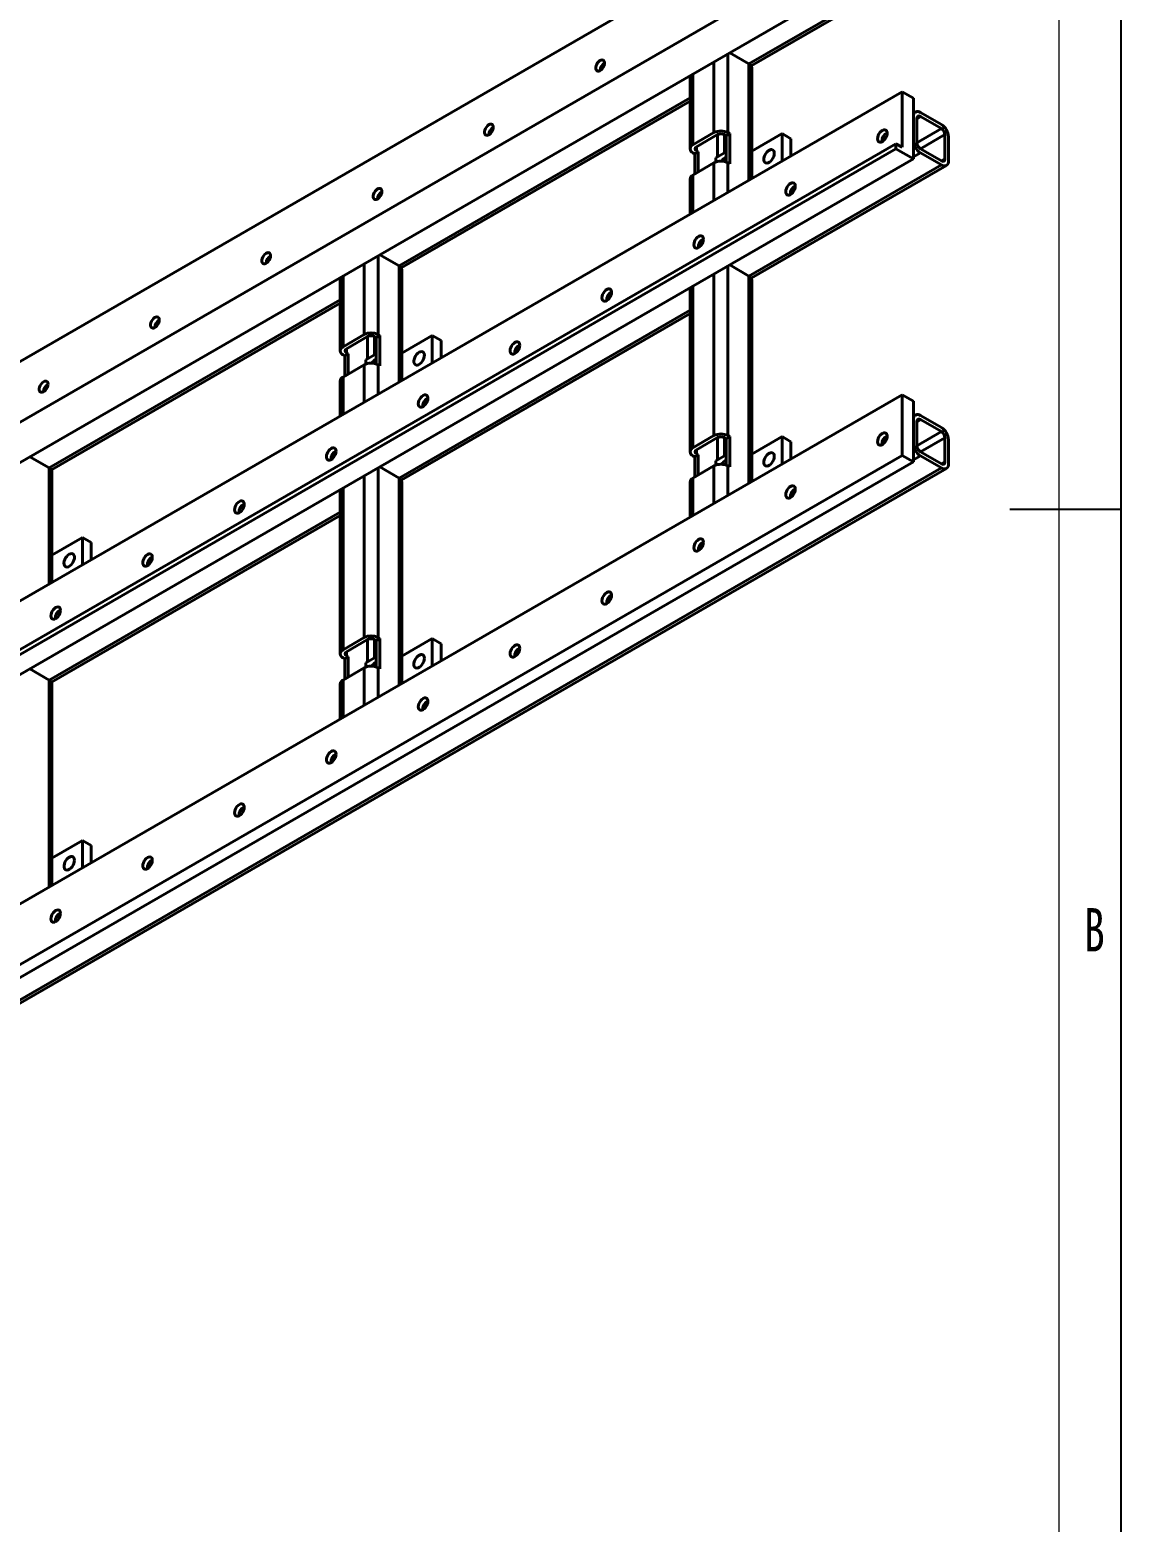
# Model space of a CAD drawing. Header units: millimetres. Extents: x 0 to 420, y 0 to 297.
# Drawn here: x 331.8 to 420, y 66.6 to 187.3 of the extents above; entities that cross this region are included whole.
import ezdxf

# ---------------------------------------------------------------- set-up
doc = ezdxf.new("R2010")
doc.units = ezdxf.units.MM
for name, color, linetype in [('10', 7, 'Continuous'), ('5', 7, 'Continuous'), ('9', 7, 'Continuous')]:
    doc.layers.add(name, color=color, linetype=linetype)
doc.styles.add('SLDTEXTSTYLE0', font='TXT', dxfattribs={"width": 0.7})

msp = doc.modelspace()

# ---------------------------------------------------------------- linework, layer by layer
at = {"color": 7, "linetype": 'Continuous', "lineweight": 40}
for p, q in [((256.132, 117.236), (400.382, 200.51)), ((256.132, 112.337), (400.382, 195.611)), ((258.96, 110.704), (403.21, 193.978)), ((390.1, 184.343), (405.873, 193.449)), ((390.1, 184.343), (405.873, 193.449)), ((388.361, 185.406), (389.916, 184.508)), ((385.157, 183.556), (385.157, 177.649)), ((390.151, 175.252), (390.151, 184.181)), ((402.291, 182.26), (258.041, 98.987)), ((402.291, 182.26), (402.291, 177.77)), ((403.21, 181.73), (402.291, 182.26)), ((361.816, 168.015), (385.157, 181.489)), ((361.816, 168.015), (385.157, 181.489)), ((403.21, 176.831), (403.21, 181.73)), ((403.376, 180.626), (403.21, 180.531)), ((403.376, 180.626), (403.21, 180.531)), ((403.21, 180.26), (403.21, 178.3)), ((403.493, 180.097), (403.493, 178.137)), ((405.473, 179.607), (403.776, 180.587)), ((405.473, 179.28), (403.776, 180.26)), ((387.088, 178.955), (385.391, 177.975)), ((385.674, 177.812), (387.371, 178.792)), ((387.936, 178.792), (388.078, 178.71)), ((388.361, 178.873), (388.078, 178.71)), ((388.078, 176.57), (388.078, 178.71)), ((388.361, 178.873), (388.219, 178.955)), ((388.361, 176.424), (388.361, 178.873)), ((390.151, 177.458), (392.603, 178.873)), ((392.603, 178.873), (392.603, 176.668)), ((393.31, 178.465), (392.603, 178.873)), ((405.756, 176.831), (405.756, 178.791)), ((406.038, 176.668), (406.038, 178.627)), ((401.796, 178.055), (257.546, 94.782)), ((401.796, 177.647), (257.546, 94.373)), ((385.815, 177.404), (385.532, 177.241)), ((385.815, 177.404), (385.674, 177.486)), ((385.815, 177.404), (385.815, 175.771)), ((388.078, 177.404), (387.229, 176.914)), ((393.31, 178.465), (393.31, 177.076)), ((401.796, 178.055), (401.796, 177.647)), ((402.291, 177.77), (401.796, 178.055)), ((401.796, 177.647), (403.21, 176.831)), ((403.776, 177.647), (405.473, 176.667)), ((403.21, 176.831), (258.96, 93.557)), ((385.532, 177.241), (385.391, 177.322)), ((385.391, 175.526), (387.088, 176.505)), ((385.532, 177.241), (385.532, 175.607)), ((387.229, 176.914), (387.229, 176.57)), ((388.361, 176.424), (388.219, 176.505)), ((390.1, 167.196), (405.873, 176.301)), ((390.1, 167.196), (405.873, 176.301)), ((403.776, 177.321), (405.473, 176.341)), ((385.157, 175.199), (385.157, 172.369)), ((360.077, 169.078), (361.632, 168.18)), ((361.866, 158.924), (361.866, 167.853)), ((388.361, 168.258), (389.916, 167.36)), ((356.872, 167.228), (356.872, 161.321)), ((390.151, 150.756), (390.151, 167.034)), ((385.157, 166.409), (385.157, 153.153)), ((333.531, 151.687), (356.872, 165.161)), ((333.531, 151.687), (356.872, 165.161)), ((361.816, 150.868), (385.157, 164.342)), ((361.816, 150.868), (385.157, 164.342)), ((358.804, 162.627), (357.107, 161.647)), ((357.389, 161.484), (359.086, 162.464)), ((359.652, 162.464), (359.794, 162.382)), ((360.076, 162.545), (359.794, 162.382)), ((359.794, 160.242), (359.794, 162.382)), ((360.076, 162.545), (359.935, 162.627)), ((360.076, 160.096), (360.076, 162.545)), ((361.866, 161.129), (364.319, 162.545)), ((364.319, 162.545), (364.319, 160.34)), ((365.026, 162.137), (364.319, 162.545)), ((365.026, 162.137), (365.026, 160.748)), ((357.248, 160.912), (357.107, 160.994)), ((357.531, 161.076), (357.248, 160.912)), ((357.248, 160.912), (357.248, 159.279)), ((357.531, 161.076), (357.389, 161.157)), ((357.531, 161.076), (357.531, 159.443)), ((359.794, 161.076), (358.945, 160.586)), ((358.945, 160.586), (358.945, 160.242)), ((357.107, 159.198), (358.804, 160.177)), ((360.076, 160.096), (359.935, 160.177)), ((356.872, 158.871), (356.872, 156.041)), ((402.291, 157.764), (258.041, 74.491)), ((402.291, 152.865), (402.291, 157.764)), ((403.21, 157.234), (402.291, 157.764)), ((403.21, 152.334), (403.21, 157.234)), ((403.376, 156.13), (403.21, 156.034)), ((403.21, 155.764), (403.21, 153.804)), ((405.473, 155.111), (403.776, 156.09)), ((405.473, 154.784), (403.776, 155.764)), ((387.088, 154.459), (385.391, 153.479)), ((388.361, 154.377), (388.219, 154.459)), ((403.493, 155.601), (403.493, 153.641)), ((385.674, 153.316), (387.371, 154.296)), ((387.936, 154.296), (388.078, 154.214)), ((388.361, 154.377), (388.078, 154.214)), ((388.078, 152.074), (388.078, 154.214)), ((388.361, 151.928), (388.361, 154.377)), ((390.151, 152.961), (392.603, 154.377)), ((392.603, 154.377), (392.603, 152.172)), ((393.31, 153.969), (392.603, 154.377)), ((393.31, 153.969), (393.31, 152.58)), ((405.756, 152.335), (405.756, 154.294)), ((406.038, 152.171), (406.038, 154.131)), ((402.291, 152.865), (258.041, 69.591)), ((403.21, 152.334), (258.96, 69.061)), ((331.792, 152.749), (333.348, 151.851)), ((385.532, 152.744), (385.391, 152.826)), ((385.391, 151.03), (387.088, 152.009)), ((385.815, 152.908), (385.532, 152.744)), ((385.532, 152.744), (385.532, 151.111)), ((385.815, 152.908), (385.674, 152.989)), ((385.815, 152.908), (385.815, 151.274)), ((388.078, 152.908), (387.229, 152.418)), ((387.229, 152.418), (387.229, 152.074)), ((388.361, 151.928), (388.219, 152.009)), ((402.291, 152.865), (403.21, 152.334)), ((403.776, 153.151), (405.473, 152.171)), ((403.776, 152.824), (405.473, 151.845)), ((405.473, 151.845), (261.223, 68.571)), ((261.623, 68.531), (405.873, 151.805)), ((333.582, 142.596), (333.582, 151.525)), ((360.077, 151.93), (361.632, 151.032)), ((356.872, 150.08), (356.872, 136.824)), ((361.866, 134.428), (361.866, 150.706)), ((385.157, 150.703), (385.157, 147.873)), ((333.531, 134.539), (356.872, 148.014)), ((333.531, 134.539), (356.872, 148.014)), ((333.582, 144.801), (336.035, 146.217)), ((336.035, 146.217), (336.035, 144.012)), ((336.742, 145.809), (336.035, 146.217)), ((336.742, 145.809), (336.742, 144.42)), ((358.804, 138.131), (357.107, 137.151)), ((357.389, 136.988), (359.086, 137.967)), ((359.652, 137.967), (359.794, 137.886)), ((360.076, 138.049), (359.794, 137.886)), ((359.794, 135.746), (359.794, 137.886)), ((360.076, 138.049), (359.935, 138.131)), ((360.076, 135.599), (360.076, 138.049)), ((361.866, 136.633), (364.319, 138.049)), ((365.026, 137.641), (364.319, 138.049)), ((364.319, 138.049), (364.319, 135.844)), ((365.026, 137.641), (365.026, 136.252)), ((357.248, 136.416), (357.107, 136.498)), ((357.531, 136.58), (357.248, 136.416)), ((357.248, 136.416), (357.248, 134.783)), ((357.531, 136.58), (357.389, 136.661)), ((357.531, 136.58), (357.531, 134.946)), ((359.794, 136.58), (358.945, 136.09)), ((331.792, 135.602), (333.348, 134.704)), ((357.107, 134.701), (358.804, 135.681)), ((358.945, 136.09), (358.945, 135.746)), ((360.076, 135.599), (359.935, 135.681)), ((333.582, 118.1), (333.582, 134.377)), ((356.872, 134.375), (356.872, 131.545)), ((333.582, 120.305), (336.035, 121.721)), ((336.742, 121.313), (336.035, 121.721)), ((336.035, 121.721), (336.035, 119.516)), ((336.742, 121.313), (336.742, 119.924))]:
    msp.add_line(p, q, dxfattribs=at)
at = {"color": 8, "linetype": 'Continuous', "lineweight": 40}
for p, q in [((405.473, 193.488), (389.916, 184.508)), ((387.088, 184.671), (387.088, 178.955)), ((388.219, 185.324), (388.219, 178.955)), ((385.391, 183.691), (385.391, 177.975)), ((389.916, 184.508), (389.916, 175.117)), ((385.157, 181.76), (361.632, 168.18)), ((403.776, 180.26), (403.493, 180.097)), ((387.371, 178.792), (387.371, 176.996)), ((387.936, 178.792), (387.936, 177.322)), ((405.473, 179.28), (403.493, 178.137)), ((405.756, 178.791), (403.775, 177.647)), ((385.674, 177.812), (385.674, 177.486)), ((387.088, 176.505), (387.088, 173.484)), ((388.219, 176.505), (388.219, 174.137)), ((405.473, 176.341), (389.916, 167.36)), ((403.776, 177.321), (403.21, 176.994)), ((405.756, 176.831), (405.473, 176.668)), ((385.391, 175.526), (385.391, 172.504)), ((359.935, 168.996), (359.935, 162.627)), ((358.804, 168.343), (358.804, 162.627)), ((361.632, 168.18), (361.632, 158.789)), ((388.219, 154.459), (388.219, 168.177)), ((357.107, 167.363), (357.107, 161.647)), ((385.391, 153.479), (385.391, 166.544)), ((387.088, 154.459), (387.088, 167.524)), ((389.916, 150.621), (389.916, 167.36)), ((356.872, 165.432), (333.348, 151.851)), ((385.157, 164.613), (361.632, 151.032)), ((359.086, 162.464), (359.086, 160.668)), ((359.652, 162.464), (359.652, 160.994)), ((357.389, 161.484), (357.389, 161.157)), ((358.804, 160.177), (358.804, 157.156)), ((359.935, 160.177), (359.935, 157.809)), ((357.107, 159.198), (357.107, 156.176)), ((403.776, 155.764), (403.493, 155.601)), ((405.473, 154.784), (403.493, 153.641)), ((385.674, 152.989), (385.674, 153.316)), ((387.371, 152.499), (387.371, 154.296)), ((387.936, 152.826), (387.936, 154.296)), ((405.756, 154.294), (403.775, 153.151)), ((387.088, 148.988), (387.088, 152.009)), ((388.219, 149.641), (388.219, 152.009)), ((403.776, 152.824), (403.21, 152.498)), ((405.756, 152.335), (405.473, 152.171)), ((333.348, 151.851), (333.348, 142.461)), ((358.804, 138.131), (358.804, 151.195)), ((359.935, 138.131), (359.935, 151.848)), ((361.632, 134.293), (361.632, 151.032)), ((385.391, 148.008), (385.391, 151.03)), ((357.107, 137.151), (357.107, 150.216)), ((356.872, 148.284), (333.348, 134.704)), ((359.086, 136.171), (359.086, 137.967)), ((359.652, 136.498), (359.652, 137.967)), ((357.389, 136.661), (357.389, 136.988)), ((358.804, 132.66), (358.804, 135.681)), ((359.935, 133.313), (359.935, 135.681)), ((333.348, 117.964), (333.348, 134.704)), ((357.107, 131.68), (357.107, 134.701))]:
    msp.add_line(p, q, dxfattribs=at)
at = {"color": 7, "linetype": 'Continuous', "lineweight": 40, "flags": 128}
for points in [[(378.243, 184.586), (378.23, 184.688), (378.191, 184.768), (378.13, 184.819), (378.052, 184.838), (377.961, 184.823), (377.865, 184.775), (377.771, 184.698), (377.685, 184.598), (377.615, 184.481), (377.565, 184.357), (377.539, 184.235), (377.539, 184.124), (377.565, 184.032), (377.615, 183.966), (377.685, 183.931), (377.771, 183.929), (377.865, 183.961), (377.961, 184.024), (378.052, 184.113), (378.13, 184.223), (378.191, 184.344), (378.23, 184.468), (378.243, 184.586)], [(369.246, 179.392), (369.233, 179.495), (369.195, 179.575), (369.134, 179.626), (369.055, 179.645), (368.965, 179.629), (368.869, 179.582), (368.774, 179.505), (368.689, 179.404), (368.618, 179.288), (368.568, 179.164), (368.542, 179.042), (368.542, 178.93), (368.568, 178.838), (368.618, 178.772), (368.689, 178.737), (368.774, 178.735), (368.869, 178.767), (368.965, 178.83), (369.055, 178.92), (369.134, 179.029), (369.195, 179.15), (369.233, 179.275), (369.246, 179.392)], [(401.089, 178.913), (401.075, 179.021), (401.037, 179.107), (400.975, 179.165), (400.894, 179.189), (400.8, 179.18), (400.7, 179.137), (400.599, 179.064), (400.505, 178.965), (400.425, 178.847), (400.363, 178.718), (400.324, 178.588), (400.311, 178.464), (400.324, 178.355), (400.363, 178.269), (400.425, 178.212), (400.505, 178.187), (400.599, 178.196), (400.7, 178.239), (400.8, 178.313), (400.894, 178.412), (400.975, 178.529), (401.037, 178.658), (401.075, 178.789), (401.089, 178.913)], [(391.967, 177.281), (391.954, 177.395), (391.914, 177.487), (391.852, 177.55), (391.77, 177.581), (391.674, 177.578), (391.569, 177.541), (391.463, 177.472), (391.362, 177.375), (391.272, 177.258), (391.199, 177.126), (391.148, 176.989), (391.122, 176.855), (391.122, 176.732), (391.148, 176.628), (391.199, 176.55), (391.272, 176.503), (391.362, 176.489), (391.463, 176.509), (391.569, 176.563), (391.674, 176.646), (391.77, 176.754), (391.852, 176.88), (391.914, 177.015), (391.954, 177.152), (391.967, 177.281)], [(360.25, 174.199), (360.237, 174.301), (360.198, 174.381), (360.137, 174.432), (360.059, 174.451), (359.968, 174.436), (359.872, 174.388), (359.778, 174.311), (359.692, 174.21), (359.622, 174.094), (359.572, 173.97), (359.546, 173.848), (359.546, 173.737), (359.572, 173.645), (359.622, 173.579), (359.692, 173.543), (359.778, 173.542), (359.872, 173.573), (359.968, 173.636), (360.059, 173.726), (360.137, 173.836), (360.198, 173.957), (360.237, 174.081), (360.25, 174.199)], [(393.664, 174.627), (393.651, 174.735), (393.612, 174.821), (393.55, 174.878), (393.47, 174.903), (393.376, 174.894), (393.275, 174.851), (393.174, 174.778), (393.081, 174.679), (393, 174.561), (392.938, 174.432), (392.899, 174.302), (392.886, 174.178), (392.899, 174.069), (392.938, 173.983), (393, 173.926), (393.081, 173.901), (393.174, 173.91), (393.275, 173.953), (393.376, 174.026), (393.47, 174.125), (393.55, 174.243), (393.612, 174.372), (393.651, 174.503), (393.664, 174.627)], [(386.239, 170.34), (386.226, 170.449), (386.187, 170.535), (386.125, 170.592), (386.045, 170.617), (385.951, 170.608), (385.85, 170.565), (385.75, 170.492), (385.656, 170.393), (385.575, 170.275), (385.514, 170.146), (385.475, 170.015), (385.462, 169.891), (385.475, 169.783), (385.514, 169.697), (385.575, 169.64), (385.656, 169.615), (385.75, 169.624), (385.85, 169.667), (385.951, 169.74), (386.045, 169.839), (386.125, 169.957), (386.187, 170.086), (386.226, 170.217), (386.239, 170.34)], [(351.253, 169.005), (351.24, 169.108), (351.202, 169.188), (351.141, 169.239), (351.062, 169.257), (350.972, 169.242), (350.875, 169.194), (350.781, 169.117), (350.696, 169.017), (350.625, 168.9), (350.575, 168.776), (350.549, 168.654), (350.549, 168.543), (350.575, 168.451), (350.625, 168.385), (350.696, 168.35), (350.781, 168.348), (350.875, 168.38), (350.972, 168.443), (351.062, 168.532), (351.141, 168.642), (351.202, 168.763), (351.24, 168.887), (351.253, 169.005)], [(378.815, 166.054), (378.802, 166.163), (378.763, 166.249), (378.701, 166.306), (378.62, 166.331), (378.527, 166.322), (378.426, 166.279), (378.325, 166.206), (378.231, 166.107), (378.151, 165.989), (378.089, 165.86), (378.05, 165.729), (378.037, 165.605), (378.05, 165.497), (378.089, 165.411), (378.151, 165.354), (378.231, 165.329), (378.325, 165.338), (378.426, 165.381), (378.527, 165.454), (378.62, 165.553), (378.701, 165.671), (378.763, 165.8), (378.802, 165.93), (378.815, 166.054)], [(342.257, 163.812), (342.244, 163.914), (342.205, 163.994), (342.144, 164.045), (342.066, 164.064), (341.975, 164.049), (341.879, 164.001), (341.785, 163.924), (341.699, 163.823), (341.629, 163.707), (341.579, 163.583), (341.553, 163.461), (341.553, 163.35), (341.579, 163.258), (341.629, 163.191), (341.699, 163.156), (341.785, 163.154), (341.879, 163.186), (341.975, 163.249), (342.066, 163.339), (342.144, 163.448), (342.205, 163.57), (342.244, 163.694), (342.257, 163.812)], [(371.39, 161.768), (371.377, 161.877), (371.338, 161.963), (371.276, 162.02), (371.196, 162.045), (371.102, 162.036), (371.001, 161.993), (370.901, 161.919), (370.807, 161.82), (370.726, 161.703), (370.664, 161.574), (370.626, 161.443), (370.612, 161.319), (370.626, 161.211), (370.664, 161.125), (370.726, 161.067), (370.807, 161.043), (370.901, 161.052), (371.001, 161.095), (371.102, 161.168), (371.196, 161.267), (371.276, 161.385), (371.338, 161.514), (371.377, 161.644), (371.39, 161.768)], [(363.258, 161.198), (363.153, 161.122), (363.054, 161.02), (362.968, 160.898), (362.9, 160.764), (362.855, 160.627), (362.835, 160.494), (362.842, 160.376), (362.875, 160.278), (362.932, 160.207), (363.009, 160.168), (363.102, 160.162), (363.205, 160.191), (363.312, 160.253), (363.415, 160.343), (363.508, 160.456), (363.585, 160.585), (363.642, 160.721), (363.675, 160.857), (363.682, 160.983), (363.662, 161.093), (363.617, 161.177), (363.549, 161.233), (363.463, 161.255), (363.364, 161.244), (363.258, 161.198)], [(333.26, 158.618), (333.247, 158.721), (333.209, 158.8), (333.148, 158.852), (333.069, 158.87), (332.979, 158.855), (332.882, 158.807), (332.788, 158.73), (332.703, 158.63), (332.632, 158.513), (332.582, 158.389), (332.556, 158.267), (332.556, 158.156), (332.582, 158.064), (332.632, 157.998), (332.703, 157.963), (332.788, 157.961), (332.882, 157.993), (332.979, 158.056), (333.069, 158.145), (333.148, 158.255), (333.209, 158.376), (333.247, 158.5), (333.26, 158.618)], [(363.966, 157.482), (363.952, 157.591), (363.913, 157.677), (363.852, 157.734), (363.771, 157.759), (363.677, 157.749), (363.577, 157.707), (363.476, 157.633), (363.382, 157.534), (363.302, 157.416), (363.24, 157.288), (363.201, 157.157), (363.188, 157.033), (363.201, 156.924), (363.24, 156.839), (363.302, 156.781), (363.382, 156.756), (363.476, 156.766), (363.577, 156.808), (363.677, 156.882), (363.771, 156.981), (363.852, 157.099), (363.913, 157.227), (363.952, 157.358), (363.966, 157.482)], [(401.089, 154.417), (401.075, 154.525), (401.037, 154.611), (400.975, 154.668), (400.894, 154.693), (400.8, 154.684), (400.7, 154.641), (400.599, 154.568), (400.505, 154.469), (400.425, 154.351), (400.363, 154.222), (400.324, 154.091), (400.311, 153.968), (400.324, 153.859), (400.363, 153.773), (400.425, 153.716), (400.505, 153.691), (400.599, 153.7), (400.7, 153.743), (400.8, 153.816), (400.894, 153.915), (400.975, 154.033), (401.037, 154.162), (401.075, 154.293), (401.089, 154.417)], [(356.541, 153.196), (356.528, 153.305), (356.489, 153.39), (356.427, 153.448), (356.346, 153.473), (356.253, 153.463), (356.152, 153.421), (356.051, 153.347), (355.958, 153.248), (355.877, 153.13), (355.815, 153.002), (355.776, 152.871), (355.763, 152.747), (355.776, 152.638), (355.815, 152.552), (355.877, 152.495), (355.958, 152.47), (356.051, 152.48), (356.152, 152.522), (356.253, 152.596), (356.346, 152.695), (356.427, 152.813), (356.489, 152.941), (356.528, 153.072), (356.541, 153.196)], [(391.967, 152.785), (391.954, 152.899), (391.914, 152.991), (391.852, 153.054), (391.77, 153.085), (391.674, 153.082), (391.569, 153.044), (391.463, 152.975), (391.362, 152.879), (391.272, 152.761), (391.199, 152.63), (391.148, 152.493), (391.122, 152.359), (391.122, 152.236), (391.148, 152.132), (391.199, 152.054), (391.272, 152.006), (391.362, 151.993), (391.463, 152.013), (391.569, 152.067), (391.674, 152.15), (391.77, 152.258), (391.852, 152.383), (391.914, 152.519), (391.954, 152.656), (391.967, 152.785)], [(393.664, 150.13), (393.651, 150.239), (393.612, 150.325), (393.55, 150.382), (393.47, 150.407), (393.376, 150.398), (393.275, 150.355), (393.174, 150.282), (393.081, 150.183), (393, 150.065), (392.938, 149.936), (392.899, 149.805), (392.886, 149.681), (392.899, 149.573), (392.938, 149.487), (393, 149.43), (393.081, 149.405), (393.174, 149.414), (393.275, 149.457), (393.376, 149.53), (393.47, 149.629), (393.55, 149.747), (393.612, 149.876), (393.651, 150.007), (393.664, 150.13)], [(349.116, 148.91), (349.103, 149.018), (349.064, 149.104), (349.002, 149.162), (348.922, 149.186), (348.828, 149.177), (348.727, 149.134), (348.627, 149.061), (348.533, 148.962), (348.452, 148.844), (348.391, 148.715), (348.352, 148.585), (348.338, 148.461), (348.352, 148.352), (348.391, 148.266), (348.452, 148.209), (348.533, 148.184), (348.627, 148.193), (348.727, 148.236), (348.828, 148.31), (348.922, 148.409), (349.002, 148.526), (349.064, 148.655), (349.103, 148.786), (349.116, 148.91)], [(386.239, 145.844), (386.226, 145.953), (386.187, 146.039), (386.125, 146.096), (386.045, 146.121), (385.951, 146.112), (385.85, 146.069), (385.75, 145.995), (385.656, 145.896), (385.575, 145.779), (385.514, 145.65), (385.475, 145.519), (385.462, 145.395), (385.475, 145.287), (385.514, 145.201), (385.575, 145.143), (385.656, 145.119), (385.75, 145.128), (385.85, 145.171), (385.951, 145.244), (386.045, 145.343), (386.125, 145.461), (386.187, 145.59), (386.226, 145.72), (386.239, 145.844)], [(334.974, 144.87), (334.869, 144.794), (334.77, 144.691), (334.684, 144.569), (334.616, 144.436), (334.571, 144.298), (334.551, 144.166), (334.557, 144.048), (334.59, 143.95), (334.647, 143.879), (334.725, 143.84), (334.818, 143.834), (334.921, 143.863), (335.027, 143.925), (335.13, 144.015), (335.224, 144.128), (335.301, 144.256), (335.358, 144.393), (335.391, 144.529), (335.398, 144.655), (335.378, 144.764), (335.332, 144.849), (335.265, 144.905), (335.179, 144.927), (335.08, 144.915), (334.974, 144.87)], [(341.692, 144.624), (341.678, 144.732), (341.64, 144.818), (341.578, 144.875), (341.497, 144.9), (341.403, 144.891), (341.303, 144.848), (341.202, 144.775), (341.108, 144.676), (341.028, 144.558), (340.966, 144.429), (340.927, 144.299), (340.914, 144.175), (340.927, 144.066), (340.966, 143.98), (341.028, 143.923), (341.108, 143.898), (341.202, 143.907), (341.303, 143.95), (341.403, 144.023), (341.497, 144.122), (341.578, 144.24), (341.64, 144.369), (341.678, 144.5), (341.692, 144.624)], [(378.815, 141.558), (378.802, 141.667), (378.763, 141.753), (378.701, 141.81), (378.62, 141.835), (378.527, 141.826), (378.426, 141.783), (378.325, 141.709), (378.231, 141.61), (378.151, 141.492), (378.089, 141.364), (378.05, 141.233), (378.037, 141.109), (378.05, 141.001), (378.089, 140.915), (378.151, 140.857), (378.231, 140.832), (378.325, 140.842), (378.426, 140.885), (378.527, 140.958), (378.62, 141.057), (378.701, 141.175), (378.763, 141.304), (378.802, 141.434), (378.815, 141.558)], [(334.267, 140.337), (334.254, 140.446), (334.215, 140.532), (334.153, 140.589), (334.073, 140.614), (333.979, 140.605), (333.878, 140.562), (333.777, 140.489), (333.684, 140.39), (333.603, 140.272), (333.541, 140.143), (333.502, 140.012), (333.489, 139.888), (333.502, 139.78), (333.541, 139.694), (333.603, 139.637), (333.684, 139.612), (333.777, 139.621), (333.878, 139.664), (333.979, 139.737), (334.073, 139.836), (334.153, 139.954), (334.215, 140.083), (334.254, 140.214), (334.267, 140.337)], [(371.39, 137.272), (371.377, 137.381), (371.338, 137.466), (371.276, 137.524), (371.196, 137.549), (371.102, 137.539), (371.001, 137.497), (370.901, 137.423), (370.807, 137.324), (370.726, 137.206), (370.664, 137.078), (370.626, 136.947), (370.612, 136.823), (370.626, 136.714), (370.664, 136.628), (370.726, 136.571), (370.807, 136.546), (370.901, 136.556), (371.001, 136.598), (371.102, 136.672), (371.196, 136.771), (371.276, 136.889), (371.338, 137.017), (371.377, 137.148), (371.39, 137.272)], [(363.683, 136.457), (363.669, 136.571), (363.63, 136.663), (363.568, 136.726), (363.486, 136.757), (363.39, 136.754), (363.285, 136.716), (363.179, 136.647), (363.078, 136.551), (362.988, 136.433), (362.915, 136.302), (362.864, 136.165), (362.838, 136.03), (362.838, 135.908), (362.864, 135.804), (362.915, 135.726), (362.988, 135.678), (363.078, 135.664), (363.179, 135.685), (363.285, 135.738), (363.39, 135.822), (363.486, 135.93), (363.568, 136.055), (363.63, 136.191), (363.669, 136.327), (363.683, 136.457)], [(363.966, 132.986), (363.952, 133.094), (363.913, 133.18), (363.852, 133.238), (363.771, 133.263), (363.677, 133.253), (363.577, 133.21), (363.476, 133.137), (363.382, 133.038), (363.302, 132.92), (363.24, 132.791), (363.201, 132.661), (363.188, 132.537), (363.201, 132.428), (363.24, 132.342), (363.302, 132.285), (363.382, 132.26), (363.476, 132.269), (363.577, 132.312), (363.677, 132.386), (363.771, 132.485), (363.852, 132.603), (363.913, 132.731), (363.952, 132.862), (363.966, 132.986)], [(356.541, 128.7), (356.528, 128.808), (356.489, 128.894), (356.427, 128.952), (356.346, 128.976), (356.253, 128.967), (356.152, 128.924), (356.051, 128.851), (355.958, 128.752), (355.877, 128.634), (355.815, 128.505), (355.776, 128.375), (355.763, 128.251), (355.776, 128.142), (355.815, 128.056), (355.877, 127.999), (355.958, 127.974), (356.051, 127.983), (356.152, 128.026), (356.253, 128.1), (356.346, 128.199), (356.427, 128.316), (356.489, 128.445), (356.528, 128.576), (356.541, 128.7)], [(349.116, 124.414), (349.103, 124.522), (349.064, 124.608), (349.002, 124.665), (348.922, 124.69), (348.828, 124.681), (348.727, 124.638), (348.627, 124.565), (348.533, 124.466), (348.452, 124.348), (348.391, 124.219), (348.352, 124.088), (348.338, 123.965), (348.352, 123.856), (348.391, 123.77), (348.452, 123.713), (348.533, 123.688), (348.627, 123.697), (348.727, 123.74), (348.828, 123.813), (348.922, 123.912), (349.002, 124.03), (349.064, 124.159), (349.103, 124.29), (349.116, 124.414)], [(335.398, 120.129), (335.385, 120.243), (335.346, 120.334), (335.283, 120.398), (335.201, 120.429), (335.105, 120.425), (335.001, 120.388), (334.895, 120.319), (334.794, 120.223), (334.704, 120.105), (334.631, 119.974), (334.58, 119.836), (334.553, 119.702), (334.553, 119.579), (334.58, 119.476), (334.631, 119.398), (334.704, 119.35), (334.794, 119.336), (334.895, 119.357), (335.001, 119.41), (335.105, 119.494), (335.201, 119.601), (335.283, 119.727), (335.346, 119.862), (335.385, 119.999), (335.398, 120.129)], [(341.692, 120.127), (341.678, 120.236), (341.64, 120.322), (341.578, 120.379), (341.497, 120.404), (341.403, 120.395), (341.303, 120.352), (341.202, 120.279), (341.108, 120.18), (341.028, 120.062), (340.966, 119.933), (340.927, 119.802), (340.914, 119.678), (340.927, 119.57), (340.966, 119.484), (341.028, 119.427), (341.108, 119.402), (341.202, 119.411), (341.303, 119.454), (341.403, 119.527), (341.497, 119.626), (341.578, 119.744), (341.64, 119.873), (341.678, 120.004), (341.692, 120.127)], [(334.267, 115.841), (334.254, 115.95), (334.215, 116.036), (334.153, 116.093), (334.073, 116.118), (333.979, 116.109), (333.878, 116.066), (333.777, 115.992), (333.684, 115.893), (333.603, 115.776), (333.541, 115.647), (333.502, 115.516), (333.489, 115.392), (333.502, 115.284), (333.541, 115.198), (333.603, 115.14), (333.684, 115.116), (333.777, 115.125), (333.878, 115.168), (333.979, 115.241), (334.073, 115.34), (334.153, 115.458), (334.215, 115.587), (334.254, 115.717), (334.267, 115.841)]]:
    msp.add_lwpolyline(points, dxfattribs=at)
at = {"color": 7, "linetype": 'Continuous', "lineweight": 40}
for centre, radius, start, end in [((378.644, 183.946), 0.755, 122.09158, 177.91374), ((389.75, 184.141), 0.402, 5.69612, 65.62327), ((403.555, 180.316), 0.349, 50.79672, 189.21403), ((403.665, 180.125), 0.175, 50.79677, 189.21398), ((369.648, 178.752), 0.755, 122.09254, 177.91278), ((387.654, 177.863), 1.23, 62.61027, 117.3898), ((387.654, 178.246), 0.615, 62.60972, 117.38985), ((401.48, 178.238), 0.815, 118.86322, 181.14328), ((404.81, 178.571), 1.229, 2.60548, 57.39452), ((405.141, 178.763), 0.615, 2.60551, 57.39449), ((385.515, 177.649), 0.349, 110.78435, 249.21544), ((385.736, 177.649), 0.175, 110.78369, 249.21761), ((404.438, 178.356), 1.229, 182.60548, 237.39452), ((404.107, 178.165), 0.615, 182.60551, 237.39449), ((387.654, 175.414), 1.23, 62.61027, 117.3898), ((388.783, 175.843), 1.351, 121.43049, 143.82539), ((405.583, 176.803), 0.175, 230.79677, 9.21398), ((405.694, 176.612), 0.349, 230.79672, 9.21403), ((385.557, 175.159), 0.402, 114.37445, 174.30557), ((360.651, 173.559), 0.755, 122.08894, 177.91638), ((394.056, 173.951), 0.815, 118.86408, 181.14109), ((386.631, 169.665), 0.815, 118.86302, 181.14281), ((351.654, 168.365), 0.755, 122.09217, 177.91325), ((361.466, 167.813), 0.402, 5.69668, 65.62547), ((389.75, 166.994), 0.402, 5.69612, 65.62327), ((379.207, 165.379), 0.815, 118.86302, 181.14281), ((342.658, 163.172), 0.755, 122.08894, 177.91638), ((359.369, 161.535), 1.23, 62.60913, 117.39094), ((359.369, 161.918), 0.615, 62.60965, 117.3909), ((371.782, 161.093), 0.815, 118.86239, 181.14279), ((357.231, 161.321), 0.349, 110.78284, 249.21695), ((357.451, 161.321), 0.175, 110.78409, 249.21425), ((360.498, 159.514), 1.351, 121.43049, 143.82539), ((359.369, 159.086), 1.23, 62.60913, 117.39094), ((333.661, 157.978), 0.755, 122.09158, 177.91374), ((357.273, 158.831), 0.402, 114.37365, 174.30637), ((364.357, 156.807), 0.815, 118.86239, 181.14278), ((403.555, 155.82), 0.349, 50.79665, 189.21394), ((403.665, 155.629), 0.175, 50.79621, 189.21399), ((387.654, 153.367), 1.23, 62.61027, 117.3898), ((401.48, 153.741), 0.815, 118.86319, 181.14326), ((404.81, 154.075), 1.229, 2.6055, 57.39455), ((405.141, 154.266), 0.615, 2.60542, 57.39477), ((356.933, 152.521), 0.815, 118.86283, 181.14235), ((385.515, 153.153), 0.349, 110.78435, 249.21544), ((385.736, 153.153), 0.175, 110.78369, 249.21761), ((387.654, 153.75), 0.615, 62.60972, 117.38985), ((404.438, 153.86), 1.229, 182.60544, 237.39461), ((404.107, 153.669), 0.615, 182.60561, 237.39432), ((387.654, 150.917), 1.23, 62.61027, 117.3898), ((388.783, 151.346), 1.351, 121.43072, 143.82525), ((405.583, 152.307), 0.175, 230.79711, 9.21382), ((405.694, 152.115), 0.349, 230.79652, 9.21407), ((333.182, 151.485), 0.402, 5.69197, 65.62742), ((361.466, 150.666), 0.402, 5.69668, 65.62547), ((385.557, 150.663), 0.402, 114.37445, 174.30557), ((394.056, 149.455), 0.815, 118.86405, 181.14108), ((349.508, 148.235), 0.815, 118.86408, 181.14109), ((386.631, 145.169), 0.815, 118.86299, 181.1428), ((342.083, 143.948), 0.815, 118.86302, 181.14281), ((379.207, 140.883), 0.815, 118.86299, 181.1428), ((334.659, 139.662), 0.815, 118.86302, 181.14281), ((359.369, 137.039), 1.23, 62.60913, 117.39094), ((359.369, 137.422), 0.615, 62.60965, 117.3909), ((357.231, 136.824), 0.349, 110.78284, 249.21695), ((357.451, 136.824), 0.175, 110.78409, 249.21425), ((371.782, 136.597), 0.815, 118.86236, 181.14277), ((359.369, 134.589), 1.23, 62.60913, 117.39094), ((360.498, 135.018), 1.351, 121.43072, 143.82525), ((333.182, 134.338), 0.402, 5.69197, 65.62742), ((357.273, 134.335), 0.402, 114.37365, 174.30637), ((364.357, 132.311), 0.815, 118.86236, 181.14277), ((356.933, 128.024), 0.815, 118.8628, 181.14233), ((349.508, 123.738), 0.815, 118.86405, 181.14108), ((342.083, 119.452), 0.815, 118.86299, 181.1428), ((334.659, 115.166), 0.815, 118.86299, 181.1428)]:
    msp.add_arc(centre, radius, start, end, dxfattribs=at)
at = {"layer": '5', "color": 7, "lineweight": 15}
msp.add_line((415, 5), (415, 292), dxfattribs=at)
at = {"layer": '5', "color": 7}
for p, q in [((416, 148.5), (411, 148.5)), ((420, 148.5), (416, 148.5))]:
    msp.add_line(p, q, dxfattribs=at)
at = {"layer": '9', "color": 7}
for p, q in [((420, 148.5), (420, 297)), ((420, 0), (420, 148.5))]:
    msp.add_line(p, q, dxfattribs=at)

# ---------------------------------------------------------------- texts
at = {"layer": '10', "color": 7, "insert": (417.843, 116.262), "char_height": 3.5, "attachment_point": 2, "style": 'SLDTEXTSTYLE0'}
msp.add_mtext('B', dxfattribs=at)

doc.saveas('drawing.dxf')
